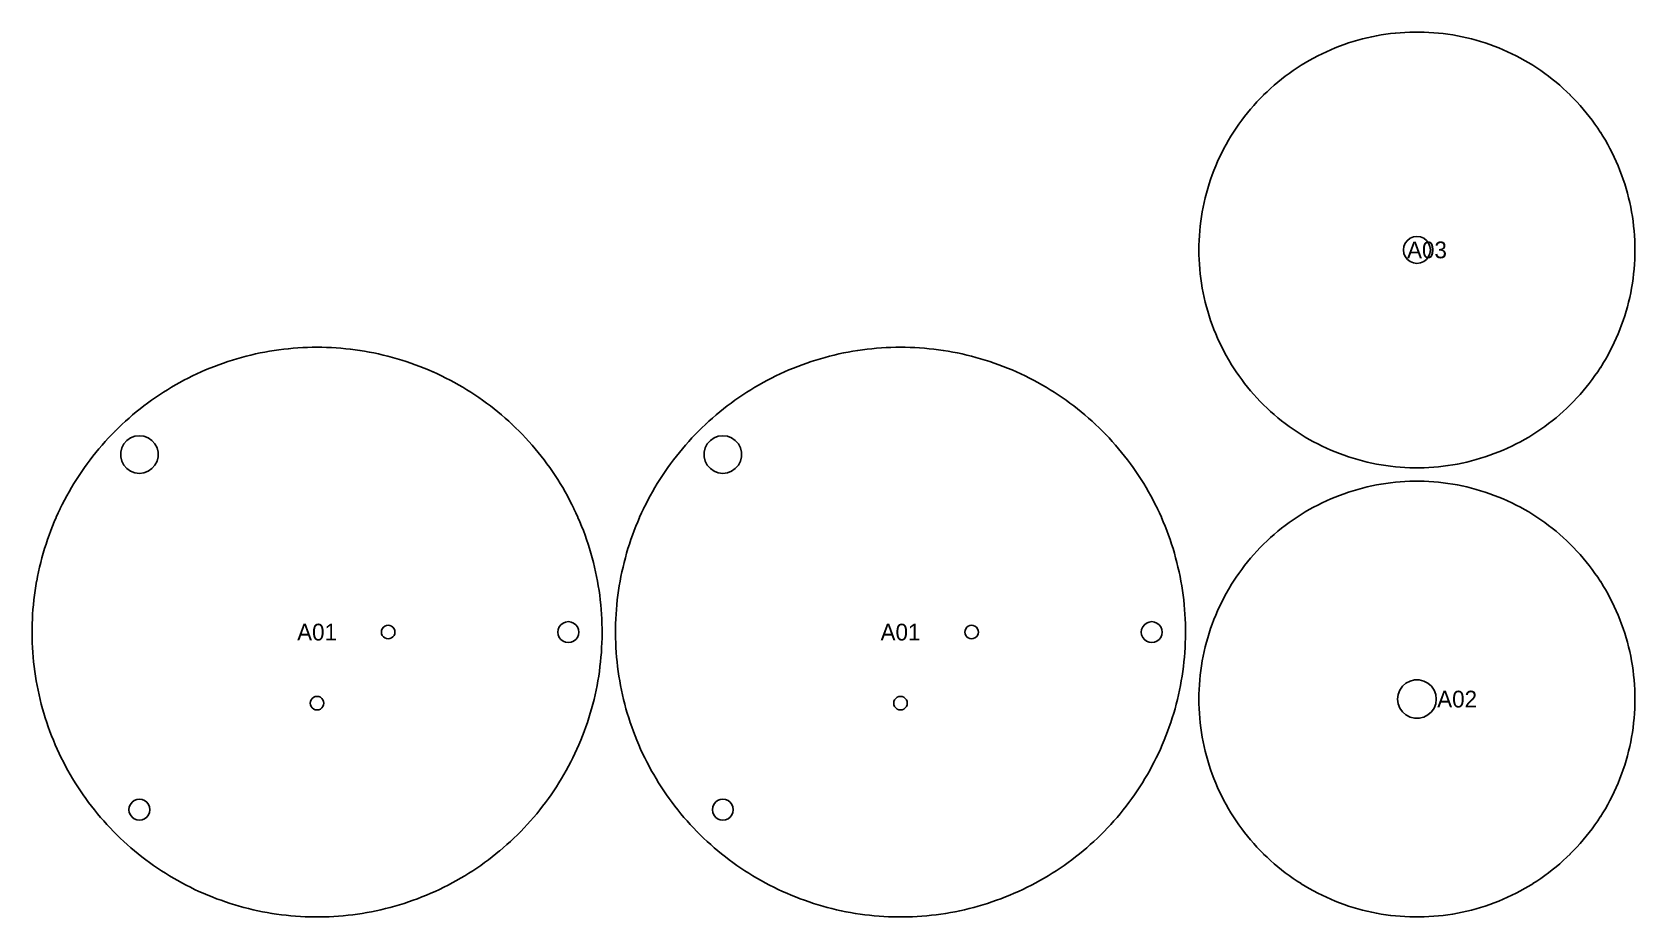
# Model space of a CAD drawing. Header units: millimetres. Extents: x 5 to 864, y 5 to 269.
# Drawn here: x 5 to 483.4, y 5 to 269.3 of the extents above; entities that cross this region are included whole.
import ezdxf
from ezdxf.enums import TextEntityAlignment as Align

# ---------------------------------------------------------------- set-up
doc = ezdxf.new("R2010")
doc.units = ezdxf.units.MM
doc.layers.add('CUT', color=1, linetype='CONTINUOUS')
doc.layers.add('ENGRAVE', color=7, linetype='CONTINUOUS')

msp = doc.modelspace()

# ---------------------------------------------------------------- linework, layer by layer
at = {"layer": 'CUT'}
for points in [[(483.447, 204.212), (483.447, 204.214), (483.431, 205.642), (483.431, 205.644), (483.384, 207.071), (483.384, 207.072), (483.306, 208.498), (483.306, 208.5), (483.196, 209.924), (483.196, 209.925), (483.055, 211.346), (483.055, 211.348), (482.883, 212.765), (482.882, 212.767), (482.679, 214.181), (482.679, 214.182), (482.445, 215.591), (482.444, 215.592), (482.179, 216.996), (482.179, 216.997), (481.883, 218.394), (481.883, 218.396), (481.556, 219.786), (481.556, 219.788), (481.199, 221.17), (481.198, 221.172), (480.811, 222.546), (480.811, 222.548), (480.393, 223.913), (480.393, 223.915), (479.946, 225.271), (479.945, 225.273), (479.468, 226.619), (479.468, 226.62), (478.961, 227.955), (478.961, 227.957), (478.425, 229.281), (478.425, 229.282), (477.86, 230.594), (477.859, 230.595), (477.266, 231.894), (477.265, 231.896), (476.644, 233.181), (476.643, 233.183), (475.993, 234.454), (475.993, 234.456), (475.315, 235.713), (475.314, 235.714), (474.61, 236.956), (474.609, 236.958), (473.877, 238.184), (473.876, 238.185), (473.117, 239.395), (473.116, 239.396), (472.331, 240.589), (472.33, 240.59), (471.519, 241.765), (471.518, 241.767), (470.681, 242.924), (470.68, 242.925), (469.818, 244.064), (469.817, 244.065), (468.93, 245.184), (468.929, 245.185), (468.018, 246.285), (468.017, 246.286), (467.082, 247.365), (467.081, 247.367), (466.122, 248.425), (466.121, 248.426), (465.139, 249.463), (465.138, 249.464), (464.134, 250.48), (464.133, 250.481), (463.107, 251.474), (463.106, 251.475), (462.058, 252.445), (462.057, 252.446), (460.988, 253.393), (460.986, 253.394), (459.897, 254.317), (459.896, 254.318), (458.786, 255.217), (458.785, 255.219), (457.656, 256.093), (457.655, 256.094), (456.507, 256.943), (456.506, 256.944), (455.339, 257.768), (455.338, 257.769), (454.154, 258.568), (454.153, 258.569), (452.951, 259.341), (452.95, 259.341), (451.732, 260.087), (451.731, 260.088), (450.497, 260.806), (450.495, 260.807), (449.246, 261.498), (449.244, 261.499), (447.98, 262.163), (447.978, 262.163), (446.7, 262.799), (446.698, 262.8), (445.406, 263.407), (445.404, 263.408), (444.099, 263.987), (444.098, 263.987), (442.78, 264.538), (442.778, 264.538), (441.449, 265.059), (441.447, 265.06), (440.106, 265.551), (440.105, 265.552), (438.754, 266.014), (438.752, 266.015), (437.391, 266.447), (437.39, 266.447), (436.02, 266.85), (436.018, 266.85), (434.639, 267.222), (434.638, 267.223), (433.251, 267.564), (433.25, 267.565), (431.856, 267.876), (431.854, 267.876), (430.454, 268.157), (430.453, 268.157), (429.047, 268.407), (429.045, 268.407), (427.634, 268.626), (427.632, 268.626), (426.217, 268.814), (426.215, 268.814), (424.796, 268.97), (424.794, 268.971), (423.372, 269.096), (423.37, 269.096), (421.945, 269.19), (421.944, 269.19), (420.517, 269.253), (420.515, 269.253), (419.088, 269.284), (419.086, 269.284), (417.658, 269.284), (417.656, 269.284), (416.229, 269.253), (416.227, 269.253), (414.801, 269.19), (414.799, 269.19), (413.374, 269.096), (413.372, 269.096), (411.95, 268.971), (411.948, 268.97), (410.529, 268.814), (410.527, 268.814), (409.112, 268.626), (409.11, 268.626), (407.699, 268.407), (407.697, 268.407), (406.291, 268.157), (406.29, 268.157), (404.89, 267.876), (404.888, 267.876), (403.494, 267.565), (403.493, 267.564), (402.106, 267.223), (402.105, 267.222), (400.726, 266.85), (400.724, 266.85), (399.354, 266.447), (399.353, 266.447), (397.992, 266.015), (397.99, 266.014), (396.639, 265.552), (396.638, 265.551), (395.297, 265.06), (395.295, 265.059), (393.966, 264.538), (393.964, 264.538), (392.647, 263.987), (392.645, 263.987), (391.34, 263.408), (391.338, 263.407), (390.046, 262.8), (390.044, 262.799), (388.766, 262.163), (388.764, 262.163), (387.5, 261.499), (387.498, 261.498), (386.249, 260.807), (386.247, 260.806), (385.013, 260.088), (385.012, 260.087), (383.794, 259.341), (383.793, 259.341), (382.591, 258.569), (382.59, 258.568), (381.406, 257.769), (381.405, 257.768), (380.238, 256.944), (380.237, 256.943), (379.089, 256.094), (379.088, 256.093), (377.959, 255.219), (377.958, 255.217), (376.848, 254.318), (376.847, 254.317), (375.758, 253.394), (375.756, 253.393), (374.687, 252.446), (374.686, 252.445), (373.638, 251.475), (373.637, 251.474), (372.611, 250.481), (372.61, 250.48), (371.606, 249.464), (371.605, 249.463), (370.623, 248.426), (370.622, 248.425), (369.663, 247.367), (369.662, 247.365), (368.727, 246.286), (368.726, 246.285), (367.815, 245.185), (367.814, 245.184), (366.927, 244.065), (366.926, 244.064), (366.064, 242.925), (366.063, 242.924), (365.226, 241.767), (365.225, 241.765), (364.414, 240.59), (364.413, 240.589), (363.628, 239.396), (363.627, 239.395), (362.868, 238.185), (362.867, 238.184), (362.135, 236.958), (362.135, 236.956), (361.43, 235.714), (361.429, 235.713), (360.751, 234.456), (360.751, 234.454), (360.101, 233.183), (360.1, 233.181), (359.479, 231.896), (359.478, 231.894), (358.885, 230.595), (358.884, 230.594), (358.319, 229.282), (358.319, 229.281), (357.783, 227.957), (357.783, 227.955), (357.276, 226.62), (357.276, 226.619), (356.799, 225.273), (356.798, 225.271), (356.351, 223.915), (356.351, 223.913), (355.933, 222.548), (355.933, 222.546), (355.546, 221.172), (355.545, 221.17), (355.188, 219.788), (355.188, 219.786), (354.861, 218.396), (354.861, 218.394), (354.565, 216.997), (354.565, 216.996), (354.3, 215.592), (354.299, 215.591), (354.065, 214.182), (354.065, 214.181), (353.862, 212.767), (353.861, 212.765), (353.689, 211.348), (353.689, 211.346), (353.548, 209.925), (353.548, 209.924), (353.438, 208.5), (353.438, 208.498), (353.36, 207.072), (353.36, 207.071), (353.313, 205.644), (353.313, 205.642), (353.297, 204.214), (353.297, 204.212), (353.313, 202.785), (353.313, 202.783), (353.36, 201.356), (353.36, 201.354), (353.438, 199.928), (353.438, 199.927), (353.548, 198.503), (353.548, 198.501), (353.689, 197.08), (353.689, 197.079), (353.861, 195.661), (353.862, 195.659), (354.065, 194.246), (354.065, 194.244), (354.299, 192.836), (354.3, 192.834), (354.565, 191.431), (354.565, 191.429), (354.861, 190.032), (354.861, 190.031), (355.188, 188.641), (355.188, 188.639), (355.545, 187.256), (355.546, 187.255), (355.933, 185.88), (355.933, 185.879), (356.351, 184.513), (356.351, 184.512), (356.798, 183.155), (356.799, 183.154), (357.276, 181.808), (357.276, 181.806), (357.783, 180.471), (357.783, 180.47), (358.319, 179.146), (358.319, 179.144), (358.884, 177.833), (358.885, 177.831), (359.478, 176.532), (359.479, 176.531), (360.1, 175.245), (360.101, 175.244), (360.751, 173.972), (360.751, 173.971), (361.429, 172.714), (361.43, 172.712), (362.135, 171.47), (362.135, 171.469), (362.867, 170.243), (362.868, 170.241), (363.627, 169.032), (363.628, 169.03), (364.413, 167.838), (364.414, 167.836), (365.225, 166.661), (365.226, 166.66), (366.063, 165.503), (366.064, 165.501), (366.926, 164.363), (366.927, 164.362), (367.814, 163.242), (367.815, 163.241), (368.726, 162.142), (368.727, 162.14), (369.662, 161.061), (369.663, 161.06), (370.622, 160.002), (370.623, 160), (371.605, 158.963), (371.606, 158.962), (372.61, 157.947), (372.611, 157.946), (373.637, 156.953), (373.638, 156.952), (374.686, 155.981), (374.687, 155.98), (375.756, 155.033), (375.758, 155.032), (376.847, 154.109), (376.848, 154.108), (377.958, 153.209), (377.959, 153.208), (379.088, 152.333), (379.089, 152.332), (380.237, 151.483), (380.238, 151.482), (381.405, 150.658), (381.406, 150.657), (382.59, 149.859), (382.591, 149.858), (383.793, 149.086), (383.794, 149.085), (385.012, 148.34), (385.013, 148.339), (386.247, 147.62), (386.249, 147.619), (387.498, 146.928), (387.5, 146.927), (388.764, 146.264), (388.766, 146.263), (390.044, 145.627), (390.046, 145.627), (391.338, 145.019), (391.34, 145.019), (392.645, 144.44), (392.647, 144.439), (393.964, 143.889), (393.966, 143.888), (395.295, 143.367), (395.297, 143.367), (396.638, 142.875), (396.639, 142.875), (397.99, 142.412), (397.992, 142.412), (399.353, 141.98), (399.354, 141.979), (400.724, 141.577), (400.726, 141.576), (402.105, 141.204), (402.106, 141.204), (403.493, 140.862), (403.494, 140.862), (404.888, 140.551), (404.89, 140.55), (406.29, 140.27), (406.291, 140.269), (407.697, 140.02), (407.699, 140.019), (409.11, 139.801), (409.112, 139.8), (410.527, 139.613), (410.529, 139.613), (411.948, 139.456), (411.95, 139.456), (413.372, 139.331), (413.374, 139.33), (414.799, 139.236), (414.801, 139.236), (416.227, 139.174), (416.229, 139.174), (417.656, 139.142), (417.658, 139.142), (419.086, 139.142), (419.088, 139.142), (420.515, 139.174), (420.517, 139.174), (421.944, 139.236), (421.945, 139.236), (423.37, 139.33), (423.372, 139.331), (424.794, 139.456), (424.796, 139.456), (426.215, 139.613), (426.217, 139.613), (427.632, 139.8), (427.634, 139.801), (429.045, 140.019), (429.047, 140.02), (430.453, 140.269), (430.454, 140.27), (431.854, 140.55), (431.856, 140.551), (433.25, 140.862), (433.251, 140.862), (434.638, 141.204), (434.639, 141.204), (436.018, 141.576), (436.02, 141.577), (437.39, 141.979), (437.391, 141.98), (438.752, 142.412), (438.754, 142.412), (440.105, 142.875), (440.106, 142.875), (441.447, 143.367), (441.449, 143.367), (442.778, 143.888), (442.78, 143.889), (444.098, 144.439), (444.099, 144.44), (445.404, 145.019), (445.406, 145.019), (446.698, 145.627), (446.7, 145.627), (447.978, 146.263), (447.98, 146.264), (449.244, 146.927), (449.246, 146.928), (450.495, 147.619), (450.497, 147.62), (451.731, 148.339), (451.732, 148.34), (452.95, 149.085), (452.951, 149.086), (454.153, 149.858), (454.154, 149.859), (455.338, 150.657), (455.339, 150.658), (456.506, 151.482), (456.507, 151.483), (457.655, 152.332), (457.656, 152.333), (458.785, 153.208), (458.786, 153.209), (459.896, 154.108), (459.897, 154.109), (460.986, 155.032), (460.988, 155.033), (462.057, 155.98), (462.058, 155.981), (463.106, 156.952), (463.107, 156.953), (464.133, 157.946), (464.134, 157.947), (465.138, 158.962), (465.139, 158.963), (466.121, 160), (466.122, 160.002), (467.081, 161.06), (467.082, 161.061), (468.017, 162.14), (468.018, 162.142), (468.929, 163.241), (468.93, 163.242), (469.817, 164.362), (469.818, 164.363), (470.68, 165.501), (470.681, 165.503), (471.518, 166.66), (471.519, 166.661), (472.33, 167.836), (472.331, 167.838), (473.116, 169.03), (473.117, 169.032), (473.876, 170.241), (473.877, 170.243), (474.609, 171.469), (474.61, 171.47), (475.314, 172.712), (475.315, 172.714), (475.993, 173.971), (475.993, 173.972), (476.643, 175.244), (476.644, 175.245), (477.265, 176.531), (477.266, 176.532), (477.859, 177.831), (477.86, 177.833), (478.425, 179.144), (478.425, 179.146), (478.961, 180.47), (478.961, 180.471), (479.468, 181.806), (479.468, 181.808), (479.945, 183.154), (479.946, 183.155), (480.393, 184.512), (480.393, 184.513), (480.811, 185.879), (480.811, 185.88), (481.198, 187.255), (481.199, 187.256), (481.556, 188.639), (481.556, 188.641), (481.883, 190.031), (481.883, 190.032), (482.179, 191.429), (482.179, 191.431), (482.444, 192.834), (482.445, 192.836), (482.679, 194.244), (482.679, 194.246), (482.882, 195.659), (482.883, 195.661), (483.055, 197.079), (483.055, 197.08), (483.196, 198.501), (483.196, 198.503), (483.306, 199.927), (483.306, 199.928), (483.384, 201.354), (483.384, 201.356), (483.431, 202.783), (483.431, 202.785)], [(422.259, 203.172), (421.857, 202.201), (421.218, 201.368), (420.384, 200.728), (419.414, 200.326), (418.372, 200.189), (417.33, 200.326), (416.36, 200.728), (415.526, 201.368), (414.887, 202.201), (414.485, 203.172), (414.348, 204.213), (414.485, 205.255), (414.887, 206.225), (415.526, 207.059), (416.36, 207.698), (417.33, 208.1), (418.372, 208.238), (419.414, 208.1), (420.384, 207.698), (421.218, 207.059), (421.857, 206.225), (422.259, 205.255), (422.396, 204.213)], [(90.075, 175.147), (90.074, 175.147), (88.65, 175.135), (88.648, 175.135), (87.225, 175.099), (87.223, 175.099), (85.8, 175.04), (85.799, 175.04), (84.377, 174.956), (84.376, 174.956), (82.956, 174.849), (82.955, 174.849), (81.537, 174.718), (81.535, 174.717), (80.12, 174.563), (80.118, 174.562), (78.705, 174.384), (78.704, 174.384), (77.294, 174.182), (77.293, 174.181), (75.887, 173.956), (75.886, 173.956), (74.484, 173.706), (74.482, 173.706), (73.085, 173.433), (73.083, 173.433), (71.69, 173.137), (71.689, 173.137), (70.301, 172.817), (70.3, 172.817), (68.918, 172.474), (68.916, 172.474), (67.54, 172.108), (67.539, 172.108), (66.169, 171.719), (66.167, 171.719), (64.804, 171.307), (64.803, 171.307), (63.447, 170.873), (63.445, 170.872), (62.097, 170.415), (62.095, 170.415), (60.754, 169.935), (60.753, 169.935), (59.42, 169.433), (59.419, 169.432), (58.095, 168.908), (58.094, 168.907), (56.779, 168.361), (56.778, 168.36), (55.472, 167.792), (55.471, 167.792), (54.174, 167.201), (54.173, 167.201), (52.887, 166.589), (52.886, 166.589), (51.61, 165.955), (51.609, 165.955), (50.344, 165.3), (50.343, 165.3), (49.09, 164.624), (49.089, 164.624), (47.846, 163.927), (47.845, 163.926), (46.615, 163.209), (46.614, 163.208), (45.396, 162.471), (45.394, 162.47), (44.189, 161.712), (44.188, 161.711), (42.995, 160.933), (42.994, 160.932), (41.814, 160.134), (41.813, 160.134), (40.647, 159.316), (40.646, 159.315), (39.494, 158.478), (39.493, 158.477), (38.355, 157.621), (38.354, 157.62), (37.231, 156.745), (37.23, 156.744), (36.121, 155.85), (36.12, 155.85), (35.026, 154.937), (35.025, 154.936), (33.947, 154.006), (33.946, 154.005), (32.884, 153.056), (32.883, 153.056), (31.837, 152.089), (31.836, 152.089), (30.806, 151.105), (30.805, 151.104), (29.792, 150.103), (29.791, 150.103), (28.794, 149.085), (28.794, 149.084), (27.814, 148.05), (27.813, 148.049), (26.852, 146.999), (26.851, 146.998), (25.907, 145.932), (25.906, 145.931), (24.98, 144.849), (24.979, 144.848), (24.071, 143.75), (24.07, 143.749), (23.181, 142.637), (23.18, 142.636), (22.31, 141.509), (22.309, 141.508), (21.458, 140.366), (21.457, 140.365), (20.625, 139.21), (20.624, 139.209), (19.811, 138.039), (19.81, 138.038), (19.017, 136.855), (19.017, 136.854), (18.243, 135.658), (18.243, 135.657), (17.49, 134.448), (17.489, 134.447), (16.756, 133.226), (16.756, 133.225), (16.044, 131.991), (16.043, 131.99), (15.352, 130.745), (15.351, 130.744), (14.681, 129.487), (14.68, 129.486), (14.031, 128.219), (14.03, 128.218), (13.403, 126.939), (13.402, 126.938), (12.796, 125.65), (12.795, 125.648), (12.21, 124.35), (12.21, 124.349), (11.647, 123.04), (11.647, 123.039), (11.106, 121.722), (11.105, 121.721), (10.586, 120.394), (10.586, 120.393), (10.09, 119.058), (10.089, 119.057), (9.615, 117.714), (9.615, 117.713), (9.163, 116.362), (9.163, 116.361), (8.734, 115.003), (8.734, 115.002), (8.328, 113.637), (8.328, 113.635), (7.945, 112.264), (7.944, 112.263), (7.584, 110.885), (7.584, 110.883), (7.247, 109.5), (7.247, 109.498), (6.933, 108.109), (6.933, 108.108), (6.643, 106.714), (6.643, 106.712), (6.376, 105.313), (6.375, 105.312), (6.132, 103.909), (6.132, 103.908), (5.912, 102.501), (5.912, 102.499), (5.716, 101.089), (5.715, 101.088), (5.543, 99.674), (5.543, 99.673), (5.394, 98.256), (5.394, 98.255), (5.269, 96.836), (5.269, 96.835), (5.167, 95.415), (5.167, 95.413), (5.09, 93.991), (5.09, 93.99), (5.036, 92.567), (5.036, 92.566), (5.006, 91.142), (5.006, 91.14), (5, 89.716), (5, 89.715), (5.018, 88.291), (5.018, 88.29), (5.06, 86.866), (5.06, 86.865), (5.125, 85.442), (5.125, 85.441), (5.215, 84.02), (5.215, 84.018), (5.328, 82.599), (5.328, 82.597), (5.465, 81.18), (5.465, 81.179), (5.626, 79.764), (5.626, 79.762), (5.811, 78.35), (5.811, 78.349), (6.019, 76.94), (6.019, 76.939), (6.251, 75.534), (6.251, 75.532), (6.506, 74.131), (6.506, 74.13), (6.785, 72.733), (6.785, 72.732), (7.087, 71.34), (7.087, 71.339), (7.413, 69.952), (7.413, 69.951), (7.761, 68.57), (7.762, 68.569), (8.133, 67.194), (8.133, 67.193), (8.528, 65.825), (8.528, 65.823), (8.946, 64.462), (8.946, 64.461), (9.386, 63.106), (9.386, 63.105), (9.849, 61.758), (9.85, 61.757), (10.335, 60.418), (10.335, 60.417), (10.843, 59.086), (10.843, 59.085), (11.373, 57.763), (11.374, 57.762), (11.925, 56.449), (11.926, 56.448), (12.5, 55.144), (12.5, 55.143), (13.096, 53.849), (13.096, 53.848), (13.714, 52.565), (13.714, 52.564), (14.353, 51.291), (14.353, 51.29), (15.013, 50.027), (15.014, 50.026), (15.694, 48.775), (15.695, 48.774), (16.397, 47.535), (16.397, 47.534), (17.12, 46.307), (17.12, 46.306), (17.863, 45.09), (17.864, 45.089), (18.627, 43.887), (18.628, 43.886), (19.411, 42.696), (19.412, 42.695), (20.215, 41.519), (20.215, 41.518), (21.038, 40.355), (21.039, 40.354), (21.881, 39.206), (21.881, 39.205), (22.742, 38.07), (22.743, 38.069), (23.623, 36.95), (23.624, 36.949), (24.522, 35.844), (24.523, 35.843), (25.44, 34.753), (25.441, 34.752), (26.376, 33.678), (26.377, 33.677), (27.33, 32.619), (27.331, 32.618), (28.301, 31.575), (28.302, 31.574), (29.29, 30.549), (29.291, 30.548), (30.296, 29.539), (30.297, 29.538), (31.318, 28.546), (31.319, 28.545), (32.358, 27.57), (32.358, 27.569), (33.413, 26.611), (33.414, 26.611), (34.484, 25.671), (34.485, 25.67), (35.571, 24.749), (35.572, 24.748), (36.673, 23.845), (36.674, 23.844), (37.79, 22.959), (37.791, 22.959), (38.922, 22.093), (38.923, 22.092), (40.068, 21.245), (40.069, 21.245), (41.228, 20.417), (41.229, 20.416), (42.402, 19.608), (42.403, 19.608), (43.589, 18.82), (43.59, 18.819), (44.79, 18.051), (44.791, 18.05), (46.003, 17.302), (46.004, 17.302), (47.228, 16.574), (47.229, 16.573), (48.465, 15.867), (48.466, 15.866), (49.715, 15.18), (49.716, 15.179), (50.975, 14.514), (50.976, 14.514), (52.246, 13.87), (52.247, 13.869), (53.528, 13.247), (53.53, 13.246), (54.821, 12.645), (54.822, 12.644), (56.123, 12.065), (56.124, 12.065), (57.435, 11.507), (57.436, 11.507), (58.755, 10.972), (58.757, 10.971), (60.085, 10.458), (60.086, 10.457), (61.423, 9.967), (61.424, 9.966), (62.769, 9.498), (62.771, 9.497), (64.123, 9.052), (64.124, 9.051), (65.484, 8.628), (65.485, 8.628), (66.852, 8.228), (66.853, 8.227), (68.227, 7.85), (68.228, 7.85), (69.607, 7.496), (69.609, 7.495), (70.994, 7.164), (70.995, 7.164), (72.386, 6.856), (72.387, 6.856), (73.782, 6.572), (73.783, 6.571), (75.184, 6.31), (75.185, 6.31), (76.589, 6.073), (76.59, 6.072), (77.998, 5.858), (78, 5.858), (79.411, 5.668), (79.412, 5.668), (80.827, 5.501), (80.828, 5.501), (82.245, 5.358), (82.246, 5.358), (83.665, 5.239), (83.666, 5.239), (85.087, 5.143), (85.089, 5.143), (86.511, 5.072), (86.512, 5.072), (87.936, 5.024), (87.937, 5.024), (89.361, 5), (89.362, 5), (90.786, 5), (90.788, 5), (92.212, 5.024), (92.213, 5.024), (93.636, 5.072), (93.637, 5.072), (95.06, 5.143), (95.061, 5.143), (96.482, 5.239), (96.483, 5.239), (97.902, 5.358), (97.904, 5.358), (99.321, 5.501), (99.322, 5.501), (100.736, 5.668), (100.738, 5.668), (102.149, 5.858), (102.15, 5.858), (103.558, 6.072), (103.559, 6.073), (104.964, 6.31), (104.965, 6.31), (106.365, 6.571), (106.366, 6.572), (107.762, 6.856), (107.763, 6.856), (109.153, 7.164), (109.155, 7.164), (110.54, 7.495), (110.541, 7.496), (111.921, 7.85), (111.922, 7.85), (113.295, 8.227), (113.296, 8.228), (114.663, 8.628), (114.664, 8.628), (116.024, 9.051), (116.025, 9.052), (117.378, 9.497), (117.379, 9.498), (118.724, 9.966), (118.725, 9.967), (120.062, 10.457), (120.063, 10.458), (121.392, 10.971), (121.393, 10.972), (122.713, 11.507), (122.714, 11.507), (124.024, 12.065), (124.026, 12.065), (125.327, 12.644), (125.328, 12.645), (126.619, 13.246), (126.62, 13.247), (127.901, 13.869), (127.902, 13.87), (129.172, 14.514), (129.174, 14.514), (130.433, 15.179), (130.434, 15.18), (131.682, 15.866), (131.683, 15.867), (132.919, 16.573), (132.921, 16.574), (134.145, 17.302), (134.146, 17.302), (135.358, 18.05), (135.359, 18.051), (136.558, 18.819), (136.559, 18.82), (137.746, 19.608), (137.747, 19.608), (138.919, 20.416), (138.92, 20.417), (140.08, 21.245), (140.081, 21.245), (141.226, 22.092), (141.227, 22.093), (142.357, 22.959), (142.358, 22.959), (143.475, 23.844), (143.476, 23.845), (144.577, 24.748), (144.578, 24.749), (145.664, 25.67), (145.664, 25.671), (146.735, 26.611), (146.736, 26.611), (147.79, 27.569), (147.791, 27.57), (148.829, 28.545), (148.83, 28.546), (149.852, 29.538), (149.853, 29.539), (150.858, 30.548), (150.858, 30.549), (151.846, 31.574), (151.847, 31.575), (152.818, 32.618), (152.819, 32.619), (153.772, 33.677), (153.772, 33.678), (154.707, 34.752), (154.708, 34.753), (155.625, 35.843), (155.626, 35.844), (156.525, 36.949), (156.525, 36.95), (157.405, 38.069), (157.406, 38.07), (158.267, 39.205), (158.268, 39.206), (159.11, 40.354), (159.111, 40.355), (159.933, 41.518), (159.934, 41.519), (160.737, 42.695), (160.738, 42.696), (161.521, 43.886), (161.521, 43.887), (162.284, 45.089), (162.285, 45.09), (163.028, 46.306), (163.029, 46.307), (163.751, 47.534), (163.752, 47.535), (164.453, 48.774), (164.454, 48.775), (165.135, 50.026), (165.135, 50.027), (165.795, 51.29), (165.796, 51.291), (166.434, 52.564), (166.435, 52.565), (167.052, 53.848), (167.053, 53.849), (167.648, 55.143), (167.649, 55.144), (168.223, 56.448), (168.223, 56.449), (168.775, 57.762), (168.775, 57.763), (169.305, 59.085), (169.306, 59.086), (169.813, 60.417), (169.814, 60.418), (170.299, 61.757), (170.299, 61.758), (170.762, 63.105), (170.763, 63.106), (171.203, 64.461), (171.203, 64.462), (171.62, 65.823), (171.621, 65.825), (172.015, 67.193), (172.015, 67.194), (172.387, 68.569), (172.387, 68.57), (172.736, 69.951), (172.736, 69.952), (173.061, 71.339), (173.061, 71.34), (173.363, 72.732), (173.364, 72.733), (173.642, 74.13), (173.642, 74.131), (173.898, 75.532), (173.898, 75.534), (174.129, 76.939), (174.13, 76.94), (174.338, 78.349), (174.338, 78.35), (174.522, 79.762), (174.522, 79.764), (174.683, 81.179), (174.683, 81.18), (174.82, 82.597), (174.82, 82.599), (174.934, 84.018), (174.934, 84.02), (175.023, 85.441), (175.023, 85.442), (175.089, 86.865), (175.089, 86.866), (175.131, 88.29), (175.131, 88.291), (175.149, 89.715), (175.149, 89.716), (175.143, 91.14), (175.143, 91.142), (175.113, 92.566), (175.113, 92.567), (175.059, 93.99), (175.059, 93.991), (174.981, 95.413), (174.981, 95.415), (174.88, 96.835), (174.88, 96.836), (174.755, 98.255), (174.755, 98.256), (174.606, 99.673), (174.606, 99.674), (174.433, 101.088), (174.433, 101.089), (174.237, 102.499), (174.237, 102.501), (174.017, 103.908), (174.016, 103.909), (173.773, 105.312), (173.773, 105.313), (173.506, 106.712), (173.506, 106.714), (173.215, 108.108), (173.215, 108.109), (172.902, 109.498), (172.901, 109.5), (172.565, 110.883), (172.564, 110.885), (172.204, 112.263), (172.204, 112.264), (171.821, 113.635), (171.821, 113.637), (171.415, 115.002), (171.414, 115.003), (170.986, 116.361), (170.985, 116.362), (170.534, 117.713), (170.533, 117.714), (170.059, 119.057), (170.059, 119.058), (169.563, 120.393), (169.562, 120.394), (169.043, 121.721), (169.043, 121.722), (168.502, 123.039), (168.502, 123.04), (167.939, 124.349), (167.938, 124.35), (167.353, 125.648), (167.353, 125.65), (166.747, 126.938), (166.746, 126.939), (166.118, 128.218), (166.118, 128.219), (165.468, 129.486), (165.468, 129.487), (164.797, 130.744), (164.797, 130.745), (164.105, 131.99), (164.105, 131.991), (163.393, 133.225), (163.392, 133.226), (162.659, 134.447), (162.659, 134.448), (161.906, 135.657), (161.905, 135.658), (161.132, 136.854), (161.131, 136.855), (160.338, 138.038), (160.337, 138.039), (159.525, 139.209), (159.524, 139.21), (158.692, 140.365), (158.691, 140.366), (157.839, 141.508), (157.839, 141.509), (156.968, 142.636), (156.967, 142.637), (156.078, 143.749), (156.077, 143.75), (155.169, 144.848), (155.169, 144.849), (154.243, 145.931), (154.242, 145.932), (153.298, 146.998), (153.297, 146.999), (152.335, 148.049), (152.334, 148.05), (151.355, 149.084), (151.354, 149.085), (150.358, 150.103), (150.357, 150.103), (149.343, 151.104), (149.343, 151.105), (148.313, 152.089), (148.312, 152.089), (147.265, 153.056), (147.264, 153.056), (146.202, 154.005), (146.201, 154.006), (145.123, 154.936), (145.122, 154.937), (144.029, 155.85), (144.028, 155.85), (142.919, 156.744), (142.918, 156.745), (141.794, 157.62), (141.793, 157.621), (140.655, 158.477), (140.654, 158.478), (139.502, 159.315), (139.501, 159.316), (138.335, 160.134), (138.334, 160.134), (137.155, 160.932), (137.154, 160.933), (135.961, 161.711), (135.96, 161.712), (134.754, 162.47), (134.753, 162.471), (133.535, 163.208), (133.534, 163.209), (132.303, 163.926), (132.302, 163.927), (131.06, 164.624), (131.059, 164.624), (129.805, 165.3), (129.804, 165.3), (128.539, 165.955), (128.538, 165.955), (127.262, 166.589), (127.261, 166.589), (125.975, 167.201), (125.974, 167.201), (124.678, 167.792), (124.677, 167.792), (123.371, 168.36), (123.37, 168.361), (122.055, 168.907), (122.053, 168.908), (120.729, 169.432), (120.728, 169.433), (119.395, 169.935), (119.394, 169.935), (118.053, 170.415), (118.052, 170.415), (116.703, 170.872), (116.702, 170.873), (115.346, 171.307), (115.344, 171.307), (113.981, 171.719), (113.98, 171.719), (112.61, 172.108), (112.609, 172.108), (111.232, 172.474), (111.231, 172.474), (109.849, 172.817), (109.847, 172.817), (108.459, 173.137), (108.458, 173.137), (107.065, 173.433), (107.064, 173.433), (105.666, 173.706), (105.665, 173.706), (104.263, 173.956), (104.261, 173.956), (102.855, 174.181), (102.854, 174.182), (101.444, 174.384), (101.443, 174.384), (100.03, 174.562), (100.029, 174.563), (98.613, 174.717), (98.612, 174.718), (97.194, 174.849), (97.193, 174.849), (95.772, 174.956), (95.771, 174.956), (94.349, 175.04), (94.348, 175.04), (92.925, 175.099), (92.924, 175.099), (91.5, 175.135), (91.499, 175.135)], [(264.223, 175.147), (264.222, 175.147), (262.798, 175.135), (262.797, 175.135), (261.373, 175.099), (261.372, 175.099), (259.949, 175.04), (259.948, 175.04), (258.526, 174.956), (258.525, 174.956), (257.104, 174.849), (257.103, 174.849), (255.685, 174.718), (255.684, 174.717), (254.268, 174.563), (254.267, 174.562), (252.854, 174.384), (252.853, 174.384), (251.443, 174.182), (251.442, 174.181), (250.036, 173.956), (250.034, 173.956), (248.632, 173.706), (248.631, 173.706), (247.233, 173.433), (247.232, 173.433), (245.839, 173.137), (245.838, 173.137), (244.45, 172.817), (244.448, 172.817), (243.066, 172.474), (243.065, 172.474), (241.688, 172.108), (241.687, 172.108), (240.317, 171.719), (240.316, 171.719), (238.953, 171.307), (238.951, 171.307), (237.595, 170.873), (237.594, 170.872), (236.245, 170.415), (236.244, 170.415), (234.903, 169.935), (234.902, 169.935), (233.569, 169.433), (233.568, 169.432), (232.244, 168.908), (232.242, 168.907), (230.927, 168.361), (230.926, 168.36), (229.62, 167.792), (229.619, 167.792), (228.323, 167.201), (228.322, 167.201), (227.036, 166.589), (227.035, 166.589), (225.759, 165.955), (225.758, 165.955), (224.493, 165.3), (224.492, 165.3), (223.238, 164.624), (223.237, 164.624), (221.995, 163.927), (221.994, 163.926), (220.763, 163.209), (220.762, 163.208), (219.544, 162.471), (219.543, 162.47), (218.337, 161.712), (218.336, 161.711), (217.143, 160.933), (217.142, 160.932), (215.963, 160.134), (215.962, 160.134), (214.796, 159.316), (214.795, 159.315), (213.643, 158.478), (213.642, 158.477), (212.504, 157.621), (212.503, 157.62), (211.379, 156.745), (211.378, 156.744), (210.269, 155.85), (210.268, 155.85), (209.175, 154.937), (209.174, 154.936), (208.096, 154.006), (208.095, 154.005), (207.033, 153.056), (207.032, 153.056), (205.985, 152.089), (205.984, 152.089), (204.954, 151.105), (204.954, 151.104), (203.94, 150.103), (203.939, 150.103), (202.943, 149.085), (202.942, 149.084), (201.963, 148.05), (201.962, 148.049), (201, 146.999), (200.999, 146.998), (200.055, 145.932), (200.054, 145.931), (199.128, 144.849), (199.128, 144.848), (198.22, 143.75), (198.219, 143.749), (197.33, 142.637), (197.329, 142.636), (196.458, 141.509), (196.458, 141.508), (195.606, 140.366), (195.605, 140.365), (194.773, 139.21), (194.772, 139.209), (193.96, 138.039), (193.959, 138.038), (193.166, 136.855), (193.165, 136.854), (192.392, 135.658), (192.391, 135.657), (191.638, 134.448), (191.638, 134.447), (190.905, 133.226), (190.904, 133.225), (190.192, 131.991), (190.192, 131.99), (189.5, 130.745), (189.5, 130.744), (188.829, 129.487), (188.829, 129.486), (188.179, 128.219), (188.179, 128.218), (187.551, 126.939), (187.55, 126.938), (186.944, 125.65), (186.944, 125.648), (186.359, 124.35), (186.358, 124.349), (185.795, 123.04), (185.795, 123.039), (185.254, 121.722), (185.254, 121.721), (184.735, 120.394), (184.735, 120.393), (184.238, 119.058), (184.238, 119.057), (183.764, 117.714), (183.763, 117.713), (183.312, 116.362), (183.311, 116.361), (182.883, 115.003), (182.882, 115.002), (182.476, 113.637), (182.476, 113.635), (182.093, 112.264), (182.093, 112.263), (181.733, 110.885), (181.732, 110.883), (181.396, 109.5), (181.395, 109.498), (181.082, 108.109), (181.082, 108.108), (180.791, 106.714), (180.791, 106.712), (180.524, 105.313), (180.524, 105.312), (180.281, 103.909), (180.28, 103.908), (180.061, 102.501), (180.06, 102.499), (179.864, 101.089), (179.864, 101.088), (179.691, 99.674), (179.691, 99.673), (179.542, 98.256), (179.542, 98.255), (179.417, 96.836), (179.417, 96.835), (179.316, 95.415), (179.316, 95.413), (179.238, 93.991), (179.238, 93.99), (179.184, 92.567), (179.184, 92.566), (179.154, 91.142), (179.154, 91.14), (179.149, 89.716), (179.149, 89.715), (179.166, 88.291), (179.166, 88.29), (179.208, 86.866), (179.208, 86.865), (179.274, 85.442), (179.274, 85.441), (179.363, 84.02), (179.363, 84.018), (179.477, 82.599), (179.477, 82.597), (179.614, 81.18), (179.614, 81.179), (179.775, 79.764), (179.775, 79.762), (179.959, 78.35), (179.959, 78.349), (180.167, 76.94), (180.168, 76.939), (180.399, 75.534), (180.399, 75.532), (180.655, 74.131), (180.655, 74.13), (180.933, 72.733), (180.934, 72.732), (181.236, 71.34), (181.236, 71.339), (181.561, 69.952), (181.561, 69.951), (181.91, 68.57), (181.91, 68.569), (182.282, 67.194), (182.282, 67.193), (182.676, 65.825), (182.677, 65.823), (183.094, 64.462), (183.094, 64.461), (183.535, 63.106), (183.535, 63.105), (183.998, 61.758), (183.998, 61.757), (184.483, 60.418), (184.484, 60.417), (184.991, 59.086), (184.992, 59.085), (185.522, 57.763), (185.522, 57.762), (186.074, 56.449), (186.074, 56.448), (186.648, 55.144), (186.649, 55.143), (187.244, 53.849), (187.245, 53.848), (187.862, 52.565), (187.863, 52.564), (188.501, 51.291), (188.502, 51.29), (189.162, 50.027), (189.162, 50.026), (189.843, 48.775), (189.844, 48.774), (190.545, 47.535), (190.546, 47.534), (191.268, 46.307), (191.269, 46.306), (192.012, 45.09), (192.013, 45.089), (192.776, 43.887), (192.776, 43.886), (193.559, 42.696), (193.56, 42.695), (194.363, 41.519), (194.364, 41.518), (195.186, 40.355), (195.187, 40.354), (196.029, 39.206), (196.03, 39.205), (196.891, 38.07), (196.892, 38.069), (197.772, 36.95), (197.772, 36.949), (198.671, 35.844), (198.672, 35.843), (199.589, 34.753), (199.59, 34.752), (200.525, 33.678), (200.525, 33.677), (201.478, 32.619), (201.479, 32.618), (202.45, 31.575), (202.451, 31.574), (203.439, 30.549), (203.439, 30.548), (204.444, 29.539), (204.445, 29.538), (205.467, 28.546), (205.468, 28.545), (206.506, 27.57), (206.507, 27.569), (207.561, 26.611), (207.562, 26.611), (208.633, 25.671), (208.633, 25.67), (209.719, 24.749), (209.72, 24.748), (210.821, 23.845), (210.822, 23.844), (211.939, 22.959), (211.94, 22.959), (213.07, 22.093), (213.071, 22.092), (214.216, 21.245), (214.217, 21.245), (215.377, 20.417), (215.378, 20.416), (216.55, 19.608), (216.552, 19.608), (217.738, 18.82), (217.739, 18.819), (218.938, 18.051), (218.939, 18.05), (220.151, 17.302), (220.152, 17.302), (221.376, 16.574), (221.378, 16.573), (222.614, 15.867), (222.615, 15.866), (223.863, 15.18), (223.864, 15.179), (225.123, 14.514), (225.125, 14.514), (226.395, 13.87), (226.396, 13.869), (227.677, 13.247), (227.678, 13.246), (228.969, 12.645), (228.97, 12.644), (230.271, 12.065), (230.273, 12.065), (231.583, 11.507), (231.584, 11.507), (232.904, 10.972), (232.905, 10.971), (234.234, 10.458), (234.235, 10.457), (235.572, 9.967), (235.573, 9.966), (236.918, 9.498), (236.919, 9.497), (238.272, 9.052), (238.273, 9.051), (239.633, 8.628), (239.634, 8.628), (241.001, 8.228), (241.002, 8.227), (242.375, 7.85), (242.376, 7.85), (243.756, 7.496), (243.757, 7.495), (245.142, 7.164), (245.144, 7.164), (246.534, 6.856), (246.535, 6.856), (247.931, 6.572), (247.932, 6.571), (249.332, 6.31), (249.333, 6.31), (250.738, 6.073), (250.739, 6.072), (252.147, 5.858), (252.148, 5.858), (253.559, 5.668), (253.561, 5.668), (254.975, 5.501), (254.976, 5.501), (256.393, 5.358), (256.395, 5.358), (257.814, 5.239), (257.815, 5.239), (259.236, 5.143), (259.237, 5.143), (260.66, 5.072), (260.661, 5.072), (262.084, 5.024), (262.085, 5.024), (263.509, 5), (263.511, 5), (264.935, 5), (264.936, 5), (266.36, 5.024), (266.361, 5.024), (267.785, 5.072), (267.786, 5.072), (269.208, 5.143), (269.21, 5.143), (270.631, 5.239), (270.632, 5.239), (272.051, 5.358), (272.052, 5.358), (273.469, 5.501), (273.47, 5.501), (274.885, 5.668), (274.886, 5.668), (276.298, 5.858), (276.299, 5.858), (277.707, 6.072), (277.708, 6.073), (279.112, 6.31), (279.113, 6.31), (280.514, 6.571), (280.515, 6.572), (281.91, 6.856), (281.911, 6.856), (283.302, 7.164), (283.303, 7.164), (284.688, 7.495), (284.69, 7.496), (286.069, 7.85), (286.07, 7.85), (287.444, 8.227), (287.445, 8.228), (288.812, 8.628), (288.813, 8.628), (290.173, 9.051), (290.174, 9.052), (291.526, 9.497), (291.528, 9.498), (292.873, 9.966), (292.874, 9.967), (294.211, 10.457), (294.212, 10.458), (295.54, 10.971), (295.542, 10.972), (296.861, 11.507), (296.862, 11.507), (298.173, 12.065), (298.174, 12.065), (299.475, 12.644), (299.476, 12.645), (300.767, 13.246), (300.769, 13.247), (302.05, 13.869), (302.051, 13.87), (303.321, 14.514), (303.322, 14.514), (304.581, 15.179), (304.583, 15.18), (305.831, 15.866), (305.832, 15.867), (307.068, 16.573), (307.069, 16.574), (308.293, 17.302), (308.294, 17.302), (309.506, 18.05), (309.507, 18.051), (310.707, 18.819), (310.708, 18.82), (311.894, 19.608), (311.895, 19.608), (313.068, 20.416), (313.069, 20.417), (314.228, 21.245), (314.229, 21.245), (315.374, 22.092), (315.375, 22.093), (316.506, 22.959), (316.507, 22.959), (317.623, 23.844), (317.624, 23.845), (318.725, 24.748), (318.726, 24.749), (319.812, 25.67), (319.813, 25.671), (320.883, 26.611), (320.884, 26.611), (321.939, 27.569), (321.939, 27.57), (322.978, 28.545), (322.979, 28.546), (324, 29.538), (324.001, 29.539), (325.006, 30.548), (325.007, 30.549), (325.995, 31.574), (325.996, 31.575), (326.966, 32.618), (326.967, 32.619), (327.92, 33.677), (327.921, 33.678), (328.856, 34.752), (328.857, 34.753), (329.774, 35.843), (329.775, 35.844), (330.673, 36.949), (330.674, 36.95), (331.554, 38.069), (331.555, 38.07), (332.416, 39.205), (332.416, 39.206), (333.258, 40.354), (333.259, 40.355), (334.082, 41.518), (334.082, 41.519), (334.885, 42.695), (334.886, 42.696), (335.669, 43.886), (335.67, 43.887), (336.433, 45.089), (336.434, 45.09), (337.177, 46.306), (337.177, 46.307), (337.9, 47.534), (337.9, 47.535), (338.602, 48.774), (338.603, 48.775), (339.283, 50.026), (339.284, 50.027), (339.944, 51.29), (339.944, 51.291), (340.583, 52.564), (340.583, 52.565), (341.201, 53.848), (341.201, 53.849), (341.797, 55.143), (341.797, 55.144), (342.371, 56.448), (342.372, 56.449), (342.923, 57.762), (342.924, 57.763), (343.454, 59.085), (343.454, 59.086), (343.962, 60.417), (343.962, 60.418), (344.447, 61.757), (344.448, 61.758), (344.911, 63.105), (344.911, 63.106), (345.351, 64.461), (345.351, 64.462), (345.769, 65.823), (345.769, 65.825), (346.164, 67.193), (346.164, 67.194), (346.535, 68.569), (346.536, 68.57), (346.884, 69.951), (346.884, 69.952), (347.21, 71.339), (347.21, 71.34), (347.512, 72.732), (347.512, 72.733), (347.791, 74.13), (347.791, 74.131), (348.046, 75.532), (348.046, 75.534), (348.278, 76.939), (348.278, 76.94), (348.486, 78.349), (348.486, 78.35), (348.671, 79.762), (348.671, 79.764), (348.832, 81.179), (348.832, 81.18), (348.969, 82.597), (348.969, 82.599), (349.082, 84.018), (349.082, 84.02), (349.172, 85.441), (349.172, 85.442), (349.237, 86.865), (349.237, 86.866), (349.279, 88.29), (349.279, 88.291), (349.297, 89.715), (349.297, 89.716), (349.291, 91.14), (349.291, 91.142), (349.261, 92.566), (349.261, 92.567), (349.207, 93.99), (349.207, 93.991), (349.13, 95.413), (349.13, 95.415), (349.029, 96.835), (349.028, 96.836), (348.903, 98.255), (348.903, 98.256), (348.754, 99.673), (348.754, 99.674), (348.582, 101.088), (348.581, 101.089), (348.385, 102.499), (348.385, 102.501), (348.165, 103.908), (348.165, 103.909), (347.922, 105.312), (347.921, 105.313), (347.654, 106.712), (347.654, 106.714), (347.364, 108.108), (347.364, 108.109), (347.05, 109.498), (347.05, 109.5), (346.713, 110.883), (346.713, 110.885), (346.353, 112.263), (346.352, 112.264), (345.969, 113.635), (345.969, 113.637), (345.563, 115.002), (345.563, 115.003), (345.134, 116.361), (345.134, 116.362), (344.682, 117.713), (344.682, 117.714), (344.208, 119.057), (344.207, 119.058), (343.711, 120.393), (343.711, 120.394), (343.192, 121.721), (343.191, 121.722), (342.651, 123.039), (342.65, 123.04), (342.087, 124.349), (342.087, 124.35), (341.502, 125.648), (341.501, 125.65), (340.895, 126.938), (340.894, 126.939), (340.267, 128.218), (340.266, 128.219), (339.617, 129.486), (339.616, 129.487), (338.946, 130.744), (338.945, 130.745), (338.254, 131.99), (338.253, 131.991), (337.541, 133.225), (337.541, 133.226), (336.808, 134.447), (336.807, 134.448), (336.054, 135.657), (336.054, 135.658), (335.28, 136.854), (335.28, 136.855), (334.487, 138.038), (334.486, 138.039), (333.673, 139.209), (333.672, 139.21), (332.84, 140.365), (332.839, 140.366), (331.988, 141.508), (331.987, 141.509), (331.117, 142.636), (331.116, 142.637), (330.227, 143.749), (330.226, 143.75), (329.318, 144.848), (329.317, 144.849), (328.391, 145.931), (328.39, 145.932), (327.446, 146.998), (327.445, 146.999), (326.484, 148.049), (326.483, 148.05), (325.503, 149.084), (325.503, 149.085), (324.506, 150.103), (324.505, 150.103), (323.492, 151.104), (323.491, 151.105), (322.461, 152.089), (322.46, 152.089), (321.414, 153.056), (321.413, 153.056), (320.351, 154.005), (320.35, 154.006), (319.272, 154.936), (319.271, 154.937), (318.177, 155.85), (318.176, 155.85), (317.067, 156.744), (317.066, 156.745), (315.943, 157.62), (315.942, 157.621), (314.804, 158.477), (314.803, 158.478), (313.651, 159.315), (313.65, 159.316), (312.484, 160.134), (312.483, 160.134), (311.303, 160.932), (311.302, 160.933), (310.109, 161.711), (310.108, 161.712), (308.903, 162.47), (308.901, 162.471), (307.683, 163.208), (307.682, 163.209), (306.452, 163.926), (306.451, 163.927), (305.209, 164.624), (305.207, 164.624), (303.954, 165.3), (303.953, 165.3), (302.688, 165.955), (302.687, 165.955), (301.411, 166.589), (301.41, 166.589), (300.124, 167.201), (300.123, 167.201), (298.826, 167.792), (298.825, 167.792), (297.519, 168.36), (297.518, 168.361), (296.203, 168.907), (296.202, 168.908), (294.878, 169.432), (294.877, 169.433), (293.544, 169.935), (293.543, 169.935), (292.202, 170.415), (292.2, 170.415), (290.852, 170.872), (290.85, 170.873), (289.494, 171.307), (289.493, 171.307), (288.13, 171.719), (288.128, 171.719), (286.758, 172.108), (286.757, 172.108), (285.381, 172.474), (285.379, 172.474), (283.997, 172.817), (283.996, 172.817), (282.608, 173.137), (282.607, 173.137), (281.214, 173.433), (281.212, 173.433), (279.815, 173.706), (279.813, 173.706), (278.411, 173.956), (278.41, 173.956), (277.004, 174.181), (277.003, 174.182), (275.593, 174.384), (275.592, 174.384), (274.179, 174.562), (274.177, 174.563), (272.762, 174.717), (272.76, 174.718), (271.342, 174.849), (271.341, 174.849), (269.921, 174.956), (269.92, 174.956), (268.498, 175.04), (268.497, 175.04), (267.074, 175.099), (267.072, 175.099), (265.649, 175.135), (265.648, 175.135)], [(38.387, 148.566), (39.655, 148.085), (40.771, 147.315), (41.67, 146.3), (42.3, 145.099), (42.625, 143.783), (42.625, 142.427), (42.3, 141.111), (41.67, 139.91), (40.771, 138.895), (39.655, 138.125), (38.387, 137.644), (37.041, 137.481), (35.695, 137.644), (34.427, 138.125), (33.312, 138.895), (32.412, 139.91), (31.782, 141.111), (31.458, 142.427), (31.458, 143.783), (31.782, 145.099), (32.412, 146.3), (33.312, 147.315), (34.427, 148.085), (35.695, 148.566), (37.041, 148.729)], [(212.536, 148.566), (213.804, 148.085), (214.919, 147.315), (215.819, 146.3), (216.449, 145.099), (216.773, 143.783), (216.773, 142.427), (216.449, 141.111), (215.819, 139.91), (214.919, 138.895), (213.804, 138.125), (212.536, 137.644), (211.19, 137.481), (209.844, 137.644), (208.576, 138.125), (207.46, 138.895), (206.561, 139.91), (205.931, 141.111), (205.606, 142.427), (205.606, 143.783), (205.931, 145.099), (206.561, 146.3), (207.46, 147.315), (208.576, 148.085), (209.844, 148.566), (211.19, 148.729)], [(483.447, 70.07), (483.447, 70.072), (483.431, 71.5), (483.431, 71.501), (483.384, 72.929), (483.384, 72.93), (483.306, 74.356), (483.306, 74.358), (483.196, 75.781), (483.196, 75.783), (483.055, 77.204), (483.055, 77.206), (482.883, 78.623), (482.882, 78.625), (482.679, 80.038), (482.679, 80.04), (482.445, 81.449), (482.444, 81.45), (482.179, 82.853), (482.179, 82.855), (481.883, 84.252), (481.883, 84.254), (481.556, 85.644), (481.556, 85.645), (481.199, 87.028), (481.198, 87.03), (480.811, 88.404), (480.811, 88.406), (480.393, 89.771), (480.393, 89.773), (479.946, 91.129), (479.945, 91.13), (479.468, 92.476), (479.468, 92.478), (478.961, 93.813), (478.961, 93.815), (478.425, 95.138), (478.425, 95.14), (477.86, 96.452), (477.859, 96.453), (477.266, 97.752), (477.265, 97.754), (476.644, 99.039), (476.643, 99.041), (475.993, 100.312), (475.993, 100.314), (475.315, 101.571), (475.314, 101.572), (474.61, 102.814), (474.609, 102.815), (473.877, 104.041), (473.876, 104.043), (473.117, 105.253), (473.116, 105.254), (472.331, 106.447), (472.33, 106.448), (471.519, 107.623), (471.518, 107.625), (470.681, 108.782), (470.68, 108.783), (469.818, 109.921), (469.817, 109.923), (468.93, 111.042), (468.929, 111.043), (468.018, 112.143), (468.017, 112.144), (467.082, 113.223), (467.081, 113.224), (466.122, 114.283), (466.121, 114.284), (465.139, 115.321), (465.138, 115.322), (464.134, 116.338), (464.133, 116.339), (463.107, 117.332), (463.106, 117.333), (462.058, 118.303), (462.057, 118.304), (460.988, 119.251), (460.986, 119.252), (459.897, 120.175), (459.896, 120.176), (458.786, 121.075), (458.785, 121.076), (457.656, 121.951), (457.655, 121.952), (456.507, 122.801), (456.506, 122.802), (455.339, 123.626), (455.338, 123.627), (454.154, 124.425), (454.153, 124.426), (452.951, 125.198), (452.95, 125.199), (451.732, 125.945), (451.731, 125.946), (450.497, 126.664), (450.495, 126.665), (449.246, 127.356), (449.244, 127.357), (447.98, 128.02), (447.978, 128.021), (446.7, 128.657), (446.698, 128.658), (445.406, 129.265), (445.404, 129.266), (444.099, 129.845), (444.098, 129.845), (442.78, 130.395), (442.778, 130.396), (441.449, 130.917), (441.447, 130.918), (440.106, 131.409), (440.105, 131.41), (438.754, 131.872), (438.752, 131.872), (437.391, 132.305), (437.39, 132.305), (436.02, 132.707), (436.018, 132.708), (434.639, 133.08), (434.638, 133.08), (433.251, 133.422), (433.25, 133.423), (431.856, 133.734), (431.854, 133.734), (430.454, 134.015), (430.453, 134.015), (429.047, 134.265), (429.045, 134.265), (427.634, 134.484), (427.632, 134.484), (426.217, 134.672), (426.215, 134.672), (424.796, 134.828), (424.794, 134.828), (423.372, 134.954), (423.37, 134.954), (421.945, 135.048), (421.944, 135.048), (420.517, 135.111), (420.515, 135.111), (419.088, 135.142), (419.086, 135.142), (417.658, 135.142), (417.656, 135.142), (416.229, 135.111), (416.227, 135.111), (414.801, 135.048), (414.799, 135.048), (413.374, 134.954), (413.372, 134.954), (411.95, 134.828), (411.948, 134.828), (410.529, 134.672), (410.527, 134.672), (409.112, 134.484), (409.11, 134.484), (407.699, 134.265), (407.697, 134.265), (406.291, 134.015), (406.29, 134.015), (404.89, 133.734), (404.888, 133.734), (403.494, 133.423), (403.493, 133.422), (402.106, 133.08), (402.105, 133.08), (400.726, 132.708), (400.724, 132.707), (399.354, 132.305), (399.353, 132.305), (397.992, 131.872), (397.99, 131.872), (396.639, 131.41), (396.638, 131.409), (395.297, 130.918), (395.295, 130.917), (393.966, 130.396), (393.964, 130.395), (392.647, 129.845), (392.645, 129.845), (391.34, 129.266), (391.338, 129.265), (390.046, 128.658), (390.044, 128.657), (388.766, 128.021), (388.764, 128.02), (387.5, 127.357), (387.498, 127.356), (386.249, 126.665), (386.247, 126.664), (385.013, 125.946), (385.012, 125.945), (383.794, 125.199), (383.793, 125.198), (382.591, 124.426), (382.59, 124.425), (381.406, 123.627), (381.405, 123.626), (380.238, 122.802), (380.237, 122.801), (379.089, 121.952), (379.088, 121.951), (377.959, 121.076), (377.958, 121.075), (376.848, 120.176), (376.847, 120.175), (375.758, 119.252), (375.756, 119.251), (374.687, 118.304), (374.686, 118.303), (373.638, 117.333), (373.637, 117.332), (372.611, 116.339), (372.61, 116.338), (371.606, 115.322), (371.605, 115.321), (370.623, 114.284), (370.622, 114.283), (369.663, 113.224), (369.662, 113.223), (368.727, 112.144), (368.726, 112.143), (367.815, 111.043), (367.814, 111.042), (366.927, 109.923), (366.926, 109.921), (366.064, 108.783), (366.063, 108.782), (365.226, 107.625), (365.225, 107.623), (364.414, 106.448), (364.413, 106.447), (363.628, 105.254), (363.627, 105.253), (362.868, 104.043), (362.867, 104.041), (362.135, 102.815), (362.135, 102.814), (361.43, 101.572), (361.429, 101.571), (360.751, 100.314), (360.751, 100.312), (360.101, 99.041), (360.1, 99.039), (359.479, 97.754), (359.478, 97.752), (358.885, 96.453), (358.884, 96.452), (358.319, 95.14), (358.319, 95.138), (357.783, 93.815), (357.783, 93.813), (357.276, 92.478), (357.276, 92.476), (356.799, 91.13), (356.798, 91.129), (356.351, 89.773), (356.351, 89.771), (355.933, 88.406), (355.933, 88.404), (355.546, 87.03), (355.545, 87.028), (355.188, 85.645), (355.188, 85.644), (354.861, 84.254), (354.861, 84.252), (354.565, 82.855), (354.565, 82.853), (354.3, 81.45), (354.299, 81.449), (354.065, 80.04), (354.065, 80.038), (353.862, 78.625), (353.861, 78.623), (353.689, 77.206), (353.689, 77.204), (353.548, 75.783), (353.548, 75.781), (353.438, 74.358), (353.438, 74.356), (353.36, 72.93), (353.36, 72.929), (353.313, 71.501), (353.313, 71.5), (353.297, 70.072), (353.297, 70.07), (353.313, 68.642), (353.313, 68.641), (353.36, 67.214), (353.36, 67.212), (353.438, 65.786), (353.438, 65.784), (353.548, 64.361), (353.548, 64.359), (353.689, 62.938), (353.689, 62.936), (353.861, 61.519), (353.862, 61.517), (354.065, 60.104), (354.065, 60.102), (354.299, 58.694), (354.3, 58.692), (354.565, 57.289), (354.565, 57.287), (354.861, 55.89), (354.861, 55.889), (355.188, 54.498), (355.188, 54.497), (355.545, 53.114), (355.546, 53.113), (355.933, 51.738), (355.933, 51.737), (356.351, 50.371), (356.351, 50.369), (356.798, 49.013), (356.799, 49.012), (357.276, 47.666), (357.276, 47.664), (357.783, 46.329), (357.783, 46.327), (358.319, 45.004), (358.319, 45.002), (358.884, 43.691), (358.885, 43.689), (359.478, 42.39), (359.479, 42.389), (360.1, 41.103), (360.101, 41.102), (360.751, 39.83), (360.751, 39.828), (361.429, 38.571), (361.43, 38.57), (362.135, 37.328), (362.135, 37.327), (362.867, 36.101), (362.868, 36.099), (363.627, 34.89), (363.628, 34.888), (364.413, 33.695), (364.414, 33.694), (365.225, 32.519), (365.226, 32.518), (366.063, 31.36), (366.064, 31.359), (366.926, 30.221), (366.927, 30.219), (367.814, 29.1), (367.815, 29.099), (368.726, 27.999), (368.727, 27.998), (369.662, 26.919), (369.663, 26.918), (370.622, 25.859), (370.623, 25.858), (371.605, 24.821), (371.606, 24.82), (372.61, 23.805), (372.611, 23.803), (373.637, 22.811), (373.638, 22.809), (374.686, 21.839), (374.687, 21.838), (375.756, 20.891), (375.758, 20.89), (376.847, 19.967), (376.848, 19.966), (377.958, 19.067), (377.959, 19.066), (379.088, 18.191), (379.089, 18.19), (380.237, 17.341), (380.238, 17.34), (381.405, 16.516), (381.406, 16.515), (382.59, 15.717), (382.591, 15.716), (383.793, 14.944), (383.794, 14.943), (385.012, 14.197), (385.013, 14.197), (386.247, 13.478), (386.249, 13.477), (387.498, 12.786), (387.5, 12.785), (388.764, 12.122), (388.766, 12.121), (390.044, 11.485), (390.046, 11.485), (391.338, 10.877), (391.34, 10.876), (392.645, 10.298), (392.647, 10.297), (393.964, 9.747), (393.966, 9.746), (395.295, 9.225), (395.297, 9.225), (396.638, 8.733), (396.639, 8.732), (397.99, 8.27), (397.992, 8.27), (399.353, 7.837), (399.354, 7.837), (400.724, 7.435), (400.726, 7.434), (402.105, 7.062), (402.106, 7.062), (403.493, 6.72), (403.494, 6.72), (404.888, 6.408), (404.89, 6.408), (406.29, 6.128), (406.291, 6.127), (407.697, 5.878), (407.699, 5.877), (409.11, 5.659), (409.112, 5.658), (410.527, 5.471), (410.529, 5.47), (411.948, 5.314), (411.95, 5.314), (413.372, 5.188), (413.374, 5.188), (414.799, 5.094), (414.801, 5.094), (416.227, 5.031), (416.229, 5.031), (417.656, 5), (417.658, 5), (419.086, 5), (419.088, 5), (420.515, 5.031), (420.517, 5.031), (421.944, 5.094), (421.945, 5.094), (423.37, 5.188), (423.372, 5.188), (424.794, 5.314), (424.796, 5.314), (426.215, 5.47), (426.217, 5.471), (427.632, 5.658), (427.634, 5.659), (429.045, 5.877), (429.047, 5.878), (430.453, 6.127), (430.454, 6.128), (431.854, 6.408), (431.856, 6.408), (433.25, 6.72), (433.251, 6.72), (434.638, 7.062), (434.639, 7.062), (436.018, 7.434), (436.02, 7.435), (437.39, 7.837), (437.391, 7.837), (438.752, 8.27), (438.754, 8.27), (440.105, 8.732), (440.106, 8.733), (441.447, 9.225), (441.449, 9.225), (442.778, 9.746), (442.78, 9.747), (444.098, 10.297), (444.099, 10.298), (445.404, 10.876), (445.406, 10.877), (446.698, 11.485), (446.7, 11.485), (447.978, 12.121), (447.98, 12.122), (449.244, 12.785), (449.246, 12.786), (450.495, 13.477), (450.497, 13.478), (451.731, 14.197), (451.732, 14.197), (452.95, 14.943), (452.951, 14.944), (454.153, 15.716), (454.154, 15.717), (455.338, 16.515), (455.339, 16.516), (456.506, 17.34), (456.507, 17.341), (457.655, 18.19), (457.656, 18.191), (458.785, 19.066), (458.786, 19.067), (459.896, 19.966), (459.897, 19.967), (460.986, 20.89), (460.988, 20.891), (462.057, 21.838), (462.058, 21.839), (463.106, 22.809), (463.107, 22.811), (464.133, 23.803), (464.134, 23.805), (465.138, 24.82), (465.139, 24.821), (466.121, 25.858), (466.122, 25.859), (467.081, 26.918), (467.082, 26.919), (468.017, 27.998), (468.018, 27.999), (468.929, 29.099), (468.93, 29.1), (469.817, 30.219), (469.818, 30.221), (470.68, 31.359), (470.681, 31.36), (471.518, 32.518), (471.519, 32.519), (472.33, 33.694), (472.331, 33.695), (473.116, 34.888), (473.117, 34.89), (473.876, 36.099), (473.877, 36.101), (474.609, 37.327), (474.61, 37.328), (475.314, 38.57), (475.315, 38.571), (475.993, 39.828), (475.993, 39.83), (476.643, 41.102), (476.644, 41.103), (477.265, 42.389), (477.266, 42.39), (477.859, 43.689), (477.86, 43.691), (478.425, 45.002), (478.425, 45.004), (478.961, 46.327), (478.961, 46.329), (479.468, 47.664), (479.468, 47.666), (479.945, 49.012), (479.946, 49.013), (480.393, 50.369), (480.393, 50.371), (480.811, 51.737), (480.811, 51.738), (481.198, 53.113), (481.199, 53.114), (481.556, 54.497), (481.556, 54.498), (481.883, 55.889), (481.883, 55.89), (482.179, 57.287), (482.179, 57.289), (482.444, 58.692), (482.445, 58.694), (482.679, 60.102), (482.679, 60.104), (482.882, 61.517), (482.883, 61.519), (483.055, 62.936), (483.055, 62.938), (483.196, 64.359), (483.196, 64.361), (483.306, 65.784), (483.306, 65.786), (483.384, 67.212), (483.384, 67.214), (483.431, 68.641), (483.431, 68.642)], [(111.811, 92.027), (112.3, 91.825), (112.719, 91.503), (113.041, 91.084), (113.243, 90.596), (113.312, 90.072), (113.243, 89.548), (113.041, 89.06), (112.719, 88.641), (112.3, 88.319), (111.811, 88.117), (111.287, 88.048), (110.764, 88.117), (110.275, 88.319), (109.856, 88.641), (109.534, 89.06), (109.332, 89.548), (109.263, 90.072), (109.332, 90.596), (109.534, 91.084), (109.856, 91.503), (110.275, 91.825), (110.764, 92.027), (111.287, 92.096)], [(165.883, 93.09), (166.636, 92.778), (167.284, 92.281), (167.78, 91.634), (168.092, 90.881), (168.199, 90.072), (168.092, 89.263), (167.78, 88.51), (167.284, 87.863), (166.636, 87.366), (165.883, 87.054), (165.074, 86.948), (164.266, 87.054), (163.512, 87.366), (162.865, 87.863), (162.368, 88.51), (162.056, 89.263), (161.95, 90.072), (162.056, 90.881), (162.368, 91.634), (162.865, 92.281), (163.512, 92.778), (164.266, 93.09), (165.074, 93.196)], [(285.96, 92.027), (286.448, 91.825), (286.867, 91.503), (287.189, 91.084), (287.391, 90.596), (287.46, 90.072), (287.391, 89.548), (287.189, 89.06), (286.867, 88.641), (286.448, 88.319), (285.96, 88.117), (285.436, 88.048), (284.912, 88.117), (284.424, 88.319), (284.005, 88.641), (283.683, 89.06), (283.481, 89.548), (283.412, 90.072), (283.481, 90.596), (283.683, 91.084), (284.005, 91.503), (284.424, 91.825), (284.912, 92.027), (285.436, 92.096)], [(340.031, 93.09), (340.785, 92.778), (341.432, 92.281), (341.929, 91.634), (342.241, 90.881), (342.347, 90.072), (342.241, 89.263), (341.929, 88.51), (341.432, 87.863), (340.785, 87.366), (340.031, 87.054), (339.223, 86.948), (338.414, 87.054), (337.661, 87.366), (337.014, 87.863), (336.517, 88.51), (336.205, 89.263), (336.098, 90.072), (336.205, 90.881), (336.517, 91.634), (337.014, 92.281), (337.661, 92.778), (338.414, 93.09), (339.223, 93.196)], [(423.979, 68.689), (423.485, 67.388), (422.694, 66.242), (421.652, 65.319), (420.42, 64.672), (419.068, 64.339), (417.676, 64.339), (416.324, 64.672), (415.092, 65.319), (414.05, 66.242), (413.259, 67.388), (412.765, 68.689), (412.598, 70.071), (412.765, 71.453), (413.259, 72.755), (414.05, 73.9), (415.092, 74.823), (416.324, 75.47), (417.676, 75.803), (419.068, 75.803), (420.42, 75.47), (421.652, 74.823), (422.694, 73.9), (423.485, 72.755), (423.979, 71.453), (424.146, 70.071)], [(90.598, 70.814), (91.086, 70.612), (91.506, 70.29), (91.827, 69.871), (92.03, 69.383), (92.099, 68.859), (92.03, 68.335), (91.827, 67.847), (91.506, 67.427), (91.086, 67.106), (90.598, 66.903), (90.074, 66.834), (89.55, 66.903), (89.062, 67.106), (88.643, 67.427), (88.321, 67.847), (88.119, 68.335), (88.05, 68.859), (88.119, 69.383), (88.321, 69.871), (88.643, 70.29), (89.062, 70.612), (89.55, 70.814), (90.074, 70.883)], [(264.747, 70.814), (265.235, 70.612), (265.654, 70.29), (265.976, 69.871), (266.178, 69.383), (266.247, 68.859), (266.178, 68.335), (265.976, 67.847), (265.654, 67.427), (265.235, 67.106), (264.747, 66.903), (264.223, 66.834), (263.699, 66.903), (263.211, 67.106), (262.791, 67.427), (262.47, 67.847), (262.267, 68.335), (262.198, 68.859), (262.267, 69.383), (262.47, 69.871), (262.791, 70.29), (263.211, 70.612), (263.699, 70.814), (264.223, 70.883)], [(37.85, 40.057), (38.603, 39.745), (39.25, 39.248), (39.747, 38.601), (40.059, 37.848), (40.166, 37.039), (40.059, 36.23), (39.747, 35.477), (39.25, 34.83), (38.603, 34.333), (37.85, 34.021), (37.041, 33.915), (36.233, 34.021), (35.479, 34.333), (34.832, 34.83), (34.335, 35.477), (34.023, 36.23), (33.917, 37.039), (34.023, 37.848), (34.335, 38.601), (34.832, 39.248), (35.479, 39.745), (36.233, 40.057), (37.041, 40.163)], [(211.998, 40.057), (212.752, 39.745), (213.399, 39.248), (213.896, 38.601), (214.208, 37.848), (214.314, 37.039), (214.208, 36.23), (213.896, 35.477), (213.399, 34.83), (212.752, 34.333), (211.998, 34.021), (211.19, 33.915), (210.381, 34.021), (209.628, 34.333), (208.981, 34.83), (208.484, 35.477), (208.172, 36.23), (208.065, 37.039), (208.172, 37.848), (208.484, 38.601), (208.981, 39.248), (209.628, 39.745), (210.381, 40.057), (211.19, 40.163)]]:
    msp.add_lwpolyline(points, close=True, dxfattribs=at)

# ---------------------------------------------------------------- texts
at = {"layer": 'ENGRAVE'}
for s, p in [('A03', (421.372, 201.713)), ('A01', (90.074, 87.574)), ('A01', (264.223, 87.574)), ('A02', (430.372, 67.571))]:
    msp.add_text(s, height=5, dxfattribs=at).set_placement(p, align=Align.CENTER)

doc.saveas('drawing.dxf')
